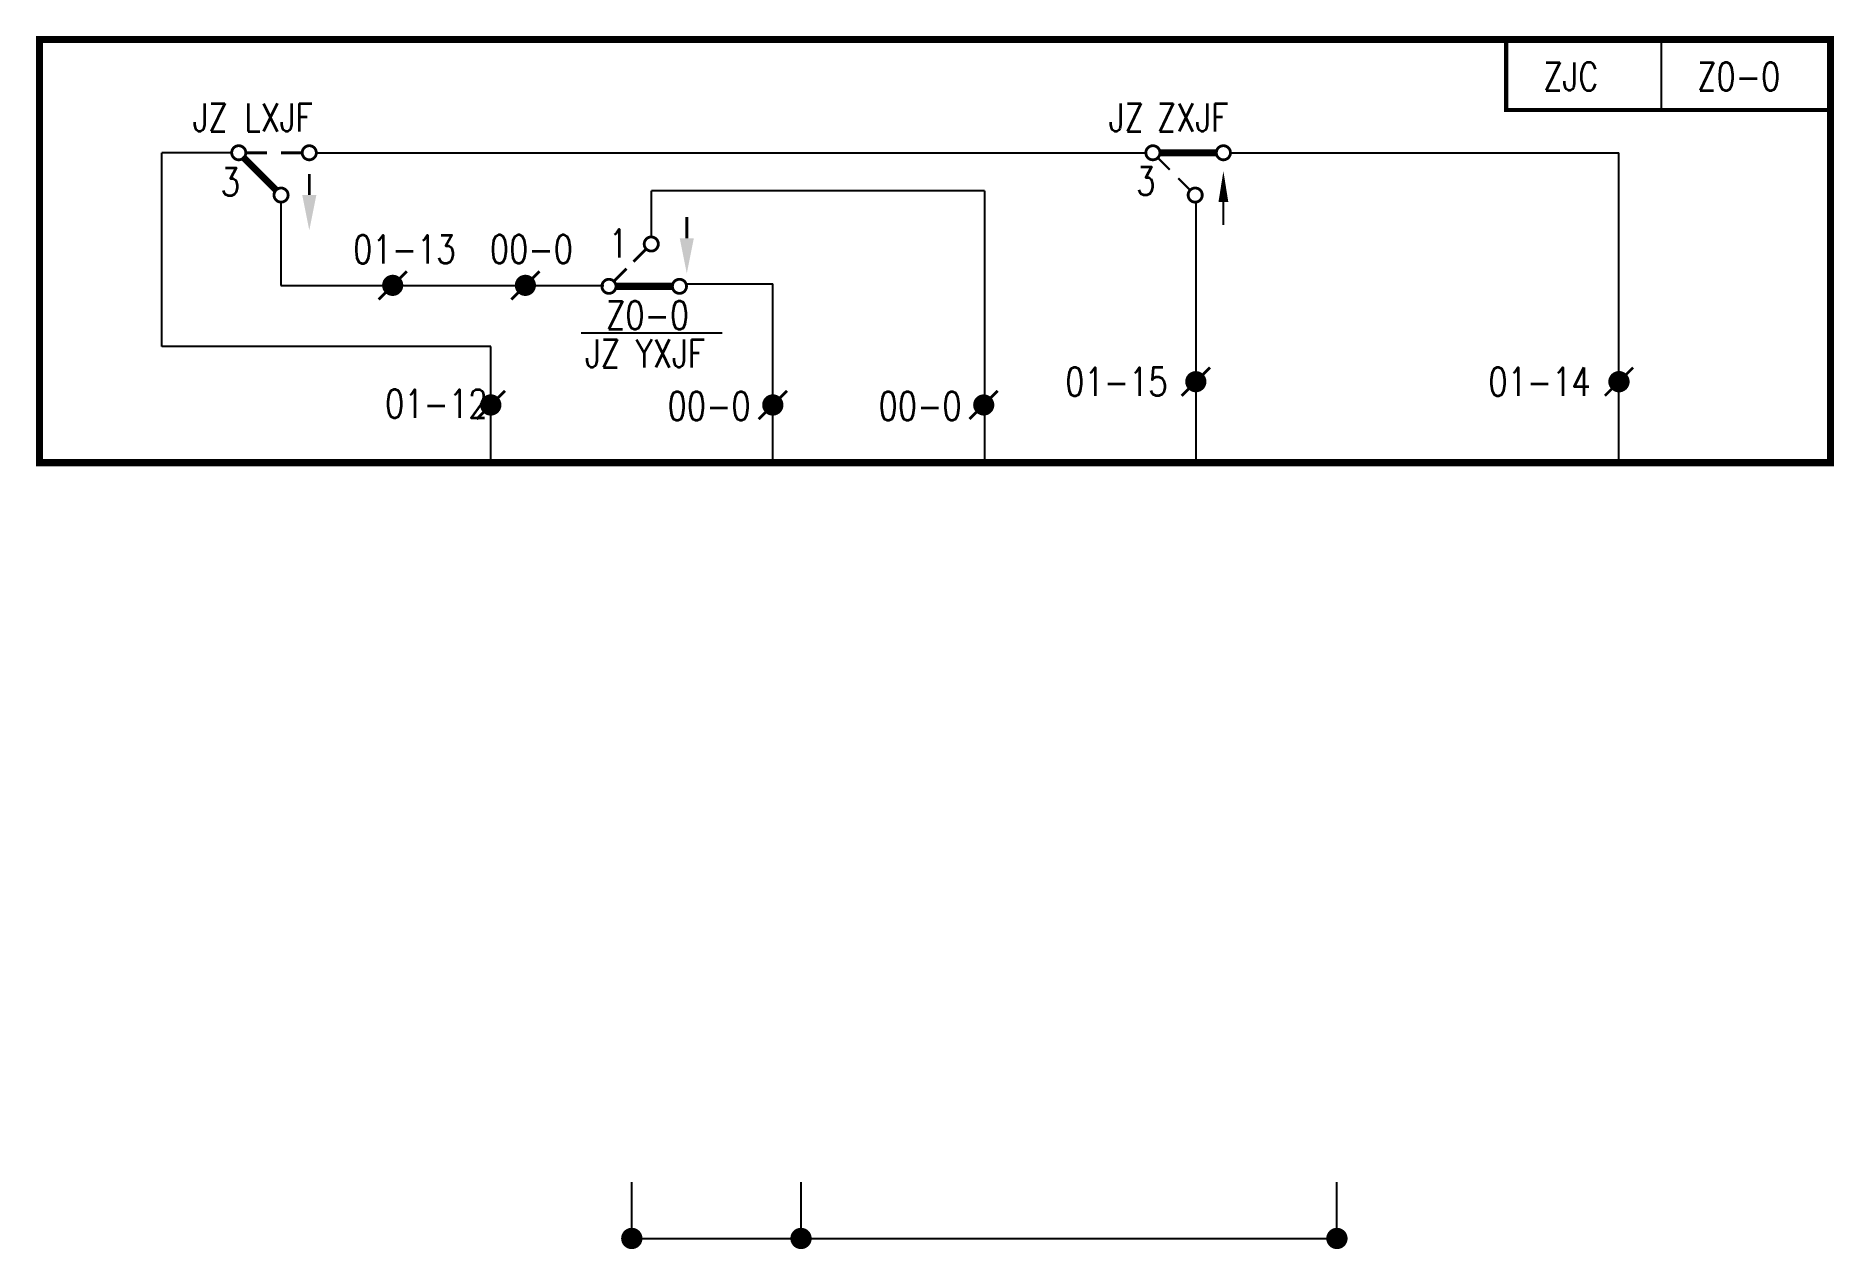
# Model space of a CAD drawing. Header units: millimetres. Extents: x 0 to 127, y -56 to 30.
import ezdxf
from ezdxf.enums import TextEntityAlignment as Align

# ---------------------------------------------------------------- set-up
doc = ezdxf.new("R2010")
doc.units = ezdxf.units.MM
doc.styles.get("Standard").update_dxf_attribs({"font": 'txt.shx', "bigfont": 'hztxt.shx'})

msp = doc.modelspace()

# ---------------------------------------------------------------- linework, layer by layer
at = {"color": 7}
for p, q in [((115, 30), (115, 25)), ((13.54, 21.97), (8.67, 21.97)), ((8.67, 8.24), (8.67, 21.97)), ((19.63, 21.97), (78.45, 21.97)), ((84.45, 21.97), (112, 21.97)), ((112, 0), (112, 21.97)), ((43.4, 16), (43.4, 19.28)), ((67, 19.28), (43.4, 19.28)), ((67, 19.28), (67, 0)), ((17.12, 18.38), (17.12, 12.57)), ((82, 18.47), (82, 5.74)), ((17.12, 12.57), (40.02, 12.57)), ((45.82, 12.68), (52, 12.68)), ((52, 0), (52, 12.68)), ((48.42, 9.17), (38.42, 9.17)), ((32, 8.24), (8.67, 8.24)), ((32, 0), (32, 8.24)), ((82, 5.74), (82, 0)), ((42, -55), (42, -51)), ((54, -55), (54, -51)), ((92, -55), (92, -51)), ((42, -55), (54, -55)), ((54, -55), (92, -55))]:
    msp.add_line(p, q, dxfattribs=at)
for points, const_width in [([(0, 0), (0, 30), (127, 30), (127, 0)], 0.5), ([(104, 30), (127, 30), (127, 25), (104, 25)], 0.3)]:
    msp.add_lwpolyline(points, close=True, dxfattribs=dict(at, const_width=const_width))
at = {"color": 7, "const_width": 0.2}
for points in [[(14.13, 22.47, -1), (14.13, 21.47, -1), (14.13, 22.47)], [(19.13, 22.47, -1), (19.13, 21.47, -1), (19.13, 22.47)], [(17.13, 19.47, -1), (17.13, 18.47, -1), (17.13, 19.47)], [(42.88, 15.5, 1), (43.88, 15.5, 1), (42.88, 15.5)], [(39.88, 12.5, 1), (40.88, 12.5, 1), (39.88, 12.5)], [(44.88, 12.5, 1), (45.88, 12.5, 1), (44.88, 12.5)]]:
    msp.add_lwpolyline(points, format="xyb", dxfattribs=at)
at = {"color": 7}
for points, const_width in [([(14.4, 21.7), (16.77, 19.33)], 0.5), ([(14.63, 21.97), (16.13, 21.97)], 0.2), ([(17.13, 21.97), (18.63, 21.97)], 0.2), ([(83.45, 21.97), (79.45, 21.97)], 0.5), ([(79.3, 21.61), (80.15, 20.77)], 0.15), ([(19.13, 18.97), (19.13, 20.47)], 0.2), ([(80.75, 20.17), (81.59, 19.32)], 0.15), ([(45.9, 15.91), (45.9, 17.41)], 0.2), ([(43.06, 15.19), (42.13, 14.25)], 0.2), ([(24.05, 11.57), (26.05, 13.57)], 0.2), ([(33.46, 11.57), (35.46, 13.57)], 0.2), ([(41.63, 13.75), (40.69, 12.81)], 0.2), ([(44.88, 12.5), (40.88, 12.5)], 0.5), ([(81, 4.74), (83, 6.74)], 0.2), ([(111, 4.74), (113, 6.74)], 0.2), ([(31, 3.09), (33, 5.09)], 0.2), ([(51, 3.09), (53, 5.09)], 0.2), ([(65.95, 3.09), (67.95, 5.09)], 0.2)]:
    msp.add_lwpolyline(points, dxfattribs=dict(at, const_width=const_width))
for points, const_width in [([(79.45, 21.97, -1), (78.45, 21.97, -1)], 0.2), ([(84.45, 21.97, -1), (83.45, 21.97, -1)], 0.2), ([(82.45, 18.97, -1), (81.45, 18.97, -1)], 0.2), ([(24.67, 12.57, 1), (25.42, 12.57, 1)], 0.75), ([(34.08, 12.57, 1), (34.83, 12.57, 1)], 0.75), ([(81.62, 5.74, 1), (82.37, 5.74, 1)], 0.75), ([(111.62, 5.74, 1), (112.38, 5.74, 1)], 0.75), ([(31.62, 4.09, 1), (32.38, 4.09, 1)], 0.75), ([(51.62, 4.09, 1), (52.38, 4.09, 1)], 0.75), ([(66.58, 4.09, 1), (67.33, 4.09, 1)], 0.75), ([(41.62, -55, 1), (42.38, -55, 1)], 0.75), ([(53.62, -55, 1), (54.38, -55, 1)], 0.75), ([(91.62, -55, 1), (92.38, -55, 1)], 0.75)]:
    msp.add_lwpolyline(points, format="xyb", close=True, dxfattribs=dict(at, const_width=const_width))
msp.add_lwpolyline([(83.95, 20.67, 0, 0.7, 0), (83.95, 18.47, 0.7, 0.7, 0)], format="xyseb", dxfattribs=at)
msp.add_lwpolyline([(83.95, 16.86), (83.95, 18.47)], dxfattribs=at)
for points in [[(19.63, 18.97), (18.63, 18.97), (19.13, 16.47)], [(46.4, 15.91), (45.4, 15.91), (45.9, 13.41)]]:
    msp.add_solid(points, dxfattribs=at)

# ---------------------------------------------------------------- texts
at = {"color": 7, "width": 0.8}
for s, p in [('ZJC', (106.64, 26.38)), ('3', (12.85, 18.91)), ('1', (40.36, 14.55))]:
    msp.add_text(s, height=2, dxfattribs=at).set_placement(p)
at = {"color": 5, "width": 0.8}
msp.add_text('Z0-0', height=2, dxfattribs=at).set_placement((117.54, 26.38))
at = {"color": 6, "width": 0.8}
for p in [(13.34, 23.47), (78.31, 23.47), (41.16, 6.74)]:
    msp.add_text('JZ', height=2, dxfattribs=at).set_placement(p, align=Align.RIGHT)
at = {"color": 7, "width": 0.8}
for s, p in [('LXJF', (16.95, 23.47)), ('ZXJF', (81.77, 23.47)), ('YXJF', (44.73, 6.74))]:
    msp.add_text(s, height=2, dxfattribs=at).set_placement(p, align=Align.CENTER)
msp.add_text('3', height=2, dxfattribs=at).set_placement((78.45, 19.97), align=Align.MIDDLE)
at = {"color": 3, "width": 0.8}
for s, p in [('01-13', (22.24, 14.13)), ('00-0', (31.93, 14.14)), ('01-12', (24.5, 3.18))]:
    msp.add_text(s, height=2, dxfattribs=at).set_placement(p)
at = {"color": 5, "width": 0.8}
msp.add_text('Z0-0', height=2, dxfattribs=at).set_placement((43.12, 9.46), align=Align.CENTER)
at = {"color": 3, "width": 0.8}
for s, p in [('01-15', (80, 5.74)), ('01-14', (110, 5.74))]:
    msp.add_text(s, height=2, dxfattribs=at).set_placement(p, align=Align.MIDDLE_RIGHT)
for p in [(47.48, 3.02), (62.44, 3.02)]:
    msp.add_text('00-0', height=2, dxfattribs=at).set_placement(p, align=Align.CENTER)

doc.saveas('drawing.dxf')
